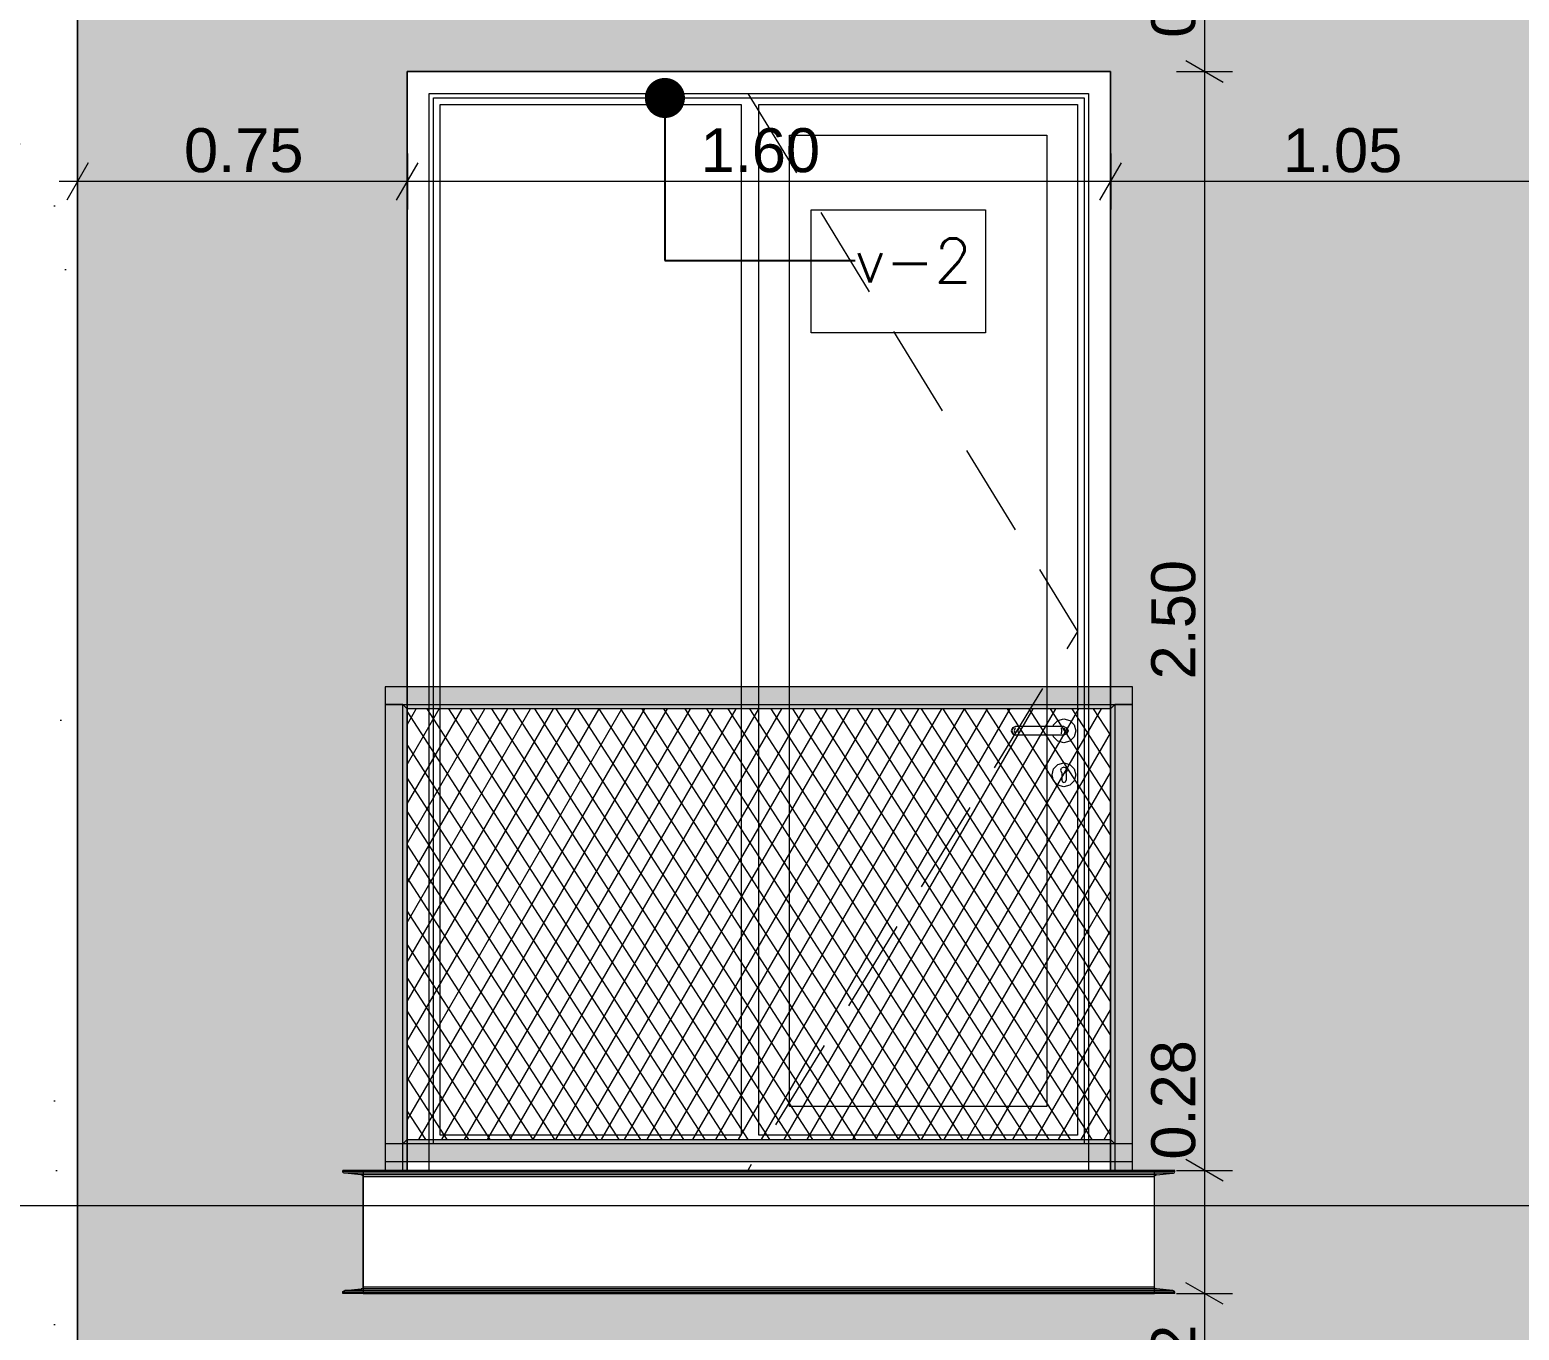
# Model space of a CAD drawing. Header units: millimetres. Extents: x 475616349 to 476941521, y 4620115302 to 4621446928.
# Drawn here: x 476746784 to 476750172, y 4620525657 to 4620528616 of the extents above; entities that cross this region are included whole.
import ezdxf

# ---------------------------------------------------------------- set-up
doc = ezdxf.new("R2010")
doc.units = ezdxf.units.MM
doc.header["$MEASUREMENT"] = 0
doc.linetypes.add('Hidden Line', pattern=[317.5, 211.666667, -105.833333])
for name, color, linetype, lineweight in [('2D Drafting - General_Pen_No__7_Pen_No__7', 7, 'Continuous', 0), ('New_2D Drafting - General_Pen_No__2_Pen_No__250', 7, 'Continuous', 0), ('New_2D Drafting - General_Pen_No__30_Pen_No__9_Pen_No__9_Pen_No__253', 252, 'Continuous', 0), ('New_2D Drafting - General_Pen_No__30_Pen_No__9_Pen_No__9_Pen_No__255', 255, 'Continuous', 0), ('New_2D Drafting - General_Pen_No__30_Pen_No__9_Pen_No__9_Pen_No__42', 250, 'Continuous', 0), ('New_2D Drafting - General_Pen_No__30_Pen_No__9_Pen_No__9_Pen_No__7', 7, 'Continuous', 0), ('New_2D Drafting - General_Pen_No__4', 7, 'Continuous', 0), ('New_2D Drafting - General_Pen_No__7', 7, 'Continuous', 0), ('New_Structural - Bearing_Pen_No__250', 7, 'Continuous', 0), ('New_zoma_Pen_No__4', 7, 'Continuous', 0), ('New_zoma_Pen_No__7', 7, 'Continuous', 0), ('Structural - Bearing_Pen_No__250', 7, 'Continuous', 0), ('zoma_Pen_No__5_Pen_No__142', 142, 'Continuous', 0)]:
    doc.layers.add(name, color=color, linetype=linetype, lineweight=lineweight)
doc.layers.add('New_zoma', color=7, linetype='Continuous')
doc.layers.add('zoma_Pen_No__5', color=7, linetype='Continuous')
doc.styles.add('GENERATED_STYLE_1', font='arial.ttf')
doc.dimstyles.new('GENERATED_STYLE__18', dxfattribs={"dimtxt": 100, "dimasz": 64.421331, "dimexe": 0.18, "dimexo": 3, "dimgap": 0.09, "dimtad": 1, "dimtih": 1, "dimtoh": 1, "dimlfac": 0.001, "dimzin": 0, "dimdsep": 46, "dimtxsty": 'GENERATED_STYLE_1', "dimblk": 'ARROWHEAD_2', "dimblk1": 'ARROWHEAD_2', "dimblk2": 'ARROWHEAD_2', "dimcen": 0.09, "dimclrd": 7, "dimclre": 7, "dimclrt": 7, "dimadec": 0, "dimazin": 0, "dimtfac": 1, "dimtdec": 4, "dimtmove": 0, "dimatfit": 3, "dimfxl": 1, "dimtolj": 1, "dimtzin": 0, "dimarcsym": 0})
doc.dimstyles.new('GENERATED_STYLE__19', dxfattribs={"dimtxt": 100, "dimasz": 64.421331, "dimexe": 0.18, "dimexo": 3, "dimgap": 0.09, "dimtad": 1, "dimlfac": 0.001, "dimzin": 0, "dimdsep": 46, "dimtxsty": 'GENERATED_STYLE_1', "dimblk": 'ARROWHEAD_2', "dimblk1": 'ARROWHEAD_2', "dimblk2": 'ARROWHEAD_2', "dimcen": 0.09, "dimclrd": 7, "dimclre": 7, "dimclrt": 7, "dimadec": 0, "dimazin": 0, "dimtfac": 1, "dimtdec": 4, "dimtmove": 0, "dimatfit": 3, "dimfxl": 1, "dimtolj": 1, "dimtzin": 0, "dimarcsym": 0})
doc.dimstyles.new('GENERATED_STYLE__48', dxfattribs={"dimtxt": 0.18, "dimasz": 182.4, "dimexe": 0.18, "dimexo": 0.0625, "dimgap": 0.09, "dimtad": 0, "dimtih": 1, "dimtoh": 1, "dimdec": 4, "dimzin": 0, "dimdsep": 46, "dimcen": 0.09, "dimadec": 0, "dimazin": 0, "dimtfac": 1, "dimtdec": 4, "dimtmove": 0, "dimatfit": 3, "dimldrblk": 'ARROWHEAD_11', "dimfxl": 1, "dimtolj": 1, "dimtzin": 0, "dimarcsym": 0})

# ---------------------------------------------------------------- blocks, each defined once
blk = doc.blocks.new('*D1026', base_point=(476577134.1, 4620325125.7))
at = {"layer": 'New_zoma_Pen_No__4', "color": 7, "linetype": 'Continuous', "lineweight": 0, "transparency": 16777216}
for p, q in [((476753556.4, 4620526059.3), (476753641.2, 4620526010.3)), ((476753662.4, 4620526034.8), (476753535.3, 4620526034.8)), ((476753598.8, 4620525306), (476753598.8, 4620526034.8)), ((476753662.4, 4620525306), (476753535.3, 4620525306)), ((476753556.4, 4620525330.5), (476753641.2, 4620525281.5))]:
    blk.add_line(p, q, dxfattribs=at)
at = {"layer": 'New_zoma_Pen_No__7', "color": 7, "lineweight": 0, "transparency": 16777216, "insert": (476753578.8, 4620525537.4), "char_height": 100, "attachment_point": 7, "rotation": 90, "style": 'GENERATED_STYLE_1'}
blk.add_mtext('\\A1;{\\pql;\\fArial|b0|i0|c0|p34;0.73}', dxfattribs=at)
blk = doc.blocks.new('ARROWHEAD_2')
at = {"color": 0, "linetype": 'Continuous', "lineweight": 0}
for p, q in [((-0.378, -0.655), (0.378, 0.655)), ((0, 0), (-1, 0))]:
    blk.add_line(p, q, dxfattribs=at)
blk = doc.blocks.new('*D1027', base_point=(476577134.1, 4620325125.7))
at = {"layer": 'New_zoma_Pen_No__4', "color": 7, "linetype": 'Continuous', "lineweight": 0, "transparency": 16777216}
for p, q in [((476753556.4, 4620528530.5), (476753641.2, 4620528481.5)), ((476753662.4, 4620528506), (476753535.3, 4620528506)), ((476753598.8, 4620526034.8), (476753598.8, 4620528506)), ((476753556.4, 4620526059.3), (476753641.2, 4620526010.3)), ((476753662.4, 4620526034.8), (476753535.3, 4620526034.8))]:
    blk.add_line(p, q, dxfattribs=at)
at = {"layer": 'New_zoma_Pen_No__7', "color": 7, "lineweight": 0, "transparency": 16777216, "insert": (476753578.8, 4620527137.4), "char_height": 100, "attachment_point": 7, "rotation": 90, "style": 'GENERATED_STYLE_1'}
blk.add_mtext('\\A1;{\\pql;\\fArial|b0|i0|c0|p34;2.47}', dxfattribs=at)
blk = doc.blocks.new('*D1028', base_point=(476577134.1, 4620325125.7))
at = {"layer": 'New_zoma_Pen_No__4', "color": 7, "linetype": 'Continuous', "lineweight": 0, "transparency": 16777216}
for p, q in [((476753662.4, 4620529234.8), (476753535.3, 4620529234.8)), ((476753556.4, 4620529259.3), (476753641.2, 4620529210.3)), ((476753598.8, 4620528506), (476753598.8, 4620529234.8)), ((476753556.4, 4620528530.5), (476753641.2, 4620528481.5)), ((476753662.4, 4620528506), (476753535.3, 4620528506))]:
    blk.add_line(p, q, dxfattribs=at)
at = {"layer": 'New_zoma_Pen_No__7', "color": 7, "lineweight": 0, "transparency": 16777216, "insert": (476753578.8, 4620528737.4), "char_height": 100, "attachment_point": 7, "rotation": 90, "style": 'GENERATED_STYLE_1'}
blk.add_mtext('\\A1;{\\pql;\\fArial|b0|i0|c0|p34;0.73}', dxfattribs=at)
blk = doc.blocks.new('*D1037', base_point=(476577134.1, 4620325125.7))
at = {"layer": 'New_zoma_Pen_No__4', "color": 7, "linetype": 'Continuous', "lineweight": 0, "transparency": 16777216}
for p, q in [((476749498.7, 4620529195.9), (476749413.9, 4620529244.8)), ((476749456.3, 4620529220.3), (476749456.3, 4620528940.3)), ((476749498.7, 4620528915.8), (476749413.9, 4620528964.8)), ((476749392.7, 4620528940.3), (476749519.9, 4620528940.3)), ((476749456.3, 4620528940.3), (476749456.3, 4620528520.3))]:
    blk.add_line(p, q, dxfattribs=at)
blk = doc.blocks.new('*D1038', base_point=(476577134.1, 4620325125.7))
at = {"layer": 'New_zoma_Pen_No__4', "color": 7, "linetype": 'Continuous', "lineweight": 0, "transparency": 16777216}
for p, q in [((476749498.7, 4620528915.8), (476749413.9, 4620528964.8)), ((476749456.3, 4620528940.3), (476749456.3, 4620528520.3)), ((476749498.7, 4620528495.8), (476749413.9, 4620528544.8)), ((476749392.7, 4620528520.3), (476749519.9, 4620528520.3)), ((476749456.3, 4620528520.3), (476749456.3, 4620526020.3))]:
    blk.add_line(p, q, dxfattribs=at)
at = {"layer": 'New_zoma_Pen_No__7', "color": 7, "lineweight": 0, "transparency": 16777216, "insert": (476749436.3, 4620528597.3), "char_height": 100, "attachment_point": 7, "rotation": 89.9998, "style": 'GENERATED_STYLE_1'}
blk.add_mtext('\\A1;{\\pql;\\fArial|b0|i0|c0|p34;0.42}', dxfattribs=at)
blk = doc.blocks.new('*D1039', base_point=(476577134.1, 4620325125.7))
at = {"layer": 'New_zoma_Pen_No__4', "color": 7, "linetype": 'Continuous', "lineweight": 0, "transparency": 16777216}
for p, q in [((476749498.7, 4620528495.8), (476749413.9, 4620528544.8)), ((476749392.7, 4620528520.3), (476749519.9, 4620528520.3)), ((476749456.3, 4620528520.3), (476749456.3, 4620526020.3)), ((476749392.7, 4620526020.3), (476749519.9, 4620526020.3)), ((476749498.7, 4620525995.8), (476749413.9, 4620526044.8))]:
    blk.add_line(p, q, dxfattribs=at)
at = {"layer": 'New_zoma_Pen_No__7', "color": 7, "lineweight": 0, "transparency": 16777216, "char_height": 100, "attachment_point": 7, "rotation": 89.9998, "style": 'GENERATED_STYLE_1'}
for s, insert in [('\\A1;{\\pql;\\fArial|b0|i0|c0|p34;2.50}', (476749436.3, 4620527137.3)), ('\\A1;{\\pql;\\fArial|b0|i0|c0|p34;0.28}', (476749436.3, 4620526044.8))]:
    blk.add_mtext(s, dxfattribs=dict(at, insert=insert))
blk = doc.blocks.new('*D1040', base_point=(476577134.1, 4620325125.7))
at = {"layer": 'New_zoma_Pen_No__4', "color": 7, "linetype": 'Continuous', "lineweight": 0, "transparency": 16777216}
for p, q in [((476749456.3, 4620528520.3), (476749456.3, 4620526020.3)), ((476749392.7, 4620526020.3), (476749519.9, 4620526020.3)), ((476749498.7, 4620525995.8), (476749413.9, 4620526044.8)), ((476749456.3, 4620526020.3), (476749456.3, 4620525740.3)), ((476749498.7, 4620525715.8), (476749413.9, 4620525764.8)), ((476749392.7, 4620525740.3), (476749519.9, 4620525740.3))]:
    blk.add_line(p, q, dxfattribs=at)
blk = doc.blocks.new('*D1041', base_point=(476577134.1, 4620325125.7))
at = {"layer": 'New_zoma_Pen_No__4', "color": 7, "linetype": 'Continuous', "lineweight": 0, "transparency": 16777216}
for p, q in [((476749456.3, 4620526020.3), (476749456.3, 4620525740.3)), ((476749498.7, 4620525715.8), (476749413.9, 4620525764.8)), ((476749392.7, 4620525740.3), (476749519.9, 4620525740.3)), ((476749456.3, 4620525740.3), (476749456.3, 4620525320.3)), ((476749498.7, 4620525295.8), (476749413.9, 4620525344.8)), ((476749392.7, 4620525320.3), (476749519.9, 4620525320.3))]:
    blk.add_line(p, q, dxfattribs=at)
at = {"layer": 'New_zoma_Pen_No__7', "color": 7, "lineweight": 0, "transparency": 16777216, "insert": (476749436.3, 4620525397.3), "char_height": 100, "attachment_point": 7, "rotation": 89.9998, "style": 'GENERATED_STYLE_1'}
blk.add_mtext('\\A1;{\\pql;\\fArial|b0|i0|c0|p34;0.42}', dxfattribs=at)
blk = doc.blocks.new('*D1042', base_point=(476577134.1, 4620325125.7))
at = {"layer": 'New_zoma_Pen_No__4', "color": 7, "linetype": 'Continuous', "lineweight": 0, "transparency": 16777216}
for p, q in [((476749456.3, 4620525740.3), (476749456.3, 4620525320.3)), ((476749498.7, 4620525295.8), (476749413.9, 4620525344.8)), ((476749392.7, 4620525320.3), (476749519.9, 4620525320.3)), ((476749456.3, 4620525320.3), (476749456.3, 4620522820.3)), ((476749498.7, 4620522795.8), (476749413.9, 4620522844.8)), ((476749392.7, 4620522820.3), (476749519.9, 4620522820.3)), ((476749456.3, 4620522820.3), (476749456.3, 4620522540.3))]:
    blk.add_line(p, q, dxfattribs=at)
at = {"layer": 'New_zoma_Pen_No__7', "color": 7, "lineweight": 0, "transparency": 16777216, "char_height": 100, "attachment_point": 7, "rotation": 89.9998, "style": 'GENERATED_STYLE_1'}
for s, insert in [('\\A1;{\\pql;\\fArial|b0|i0|c0|p34;2.50}', (476749436.3, 4620523937.3)), ('\\A1;{\\pql;\\fArial|b0|i0|c0|p34;0.28}', (476749436.3, 4620522844.8))]:
    blk.add_mtext(s, dxfattribs=dict(at, insert=insert))
blk = doc.blocks.new('*D1067', base_point=(476577134.1, 4620325125.7))
at = {"layer": 'New_zoma_Pen_No__4', "color": 7, "linetype": 'Continuous', "lineweight": 0, "transparency": 16777216}
for p, q in [((476749242.7, 4620528333.7), (476749242.7, 4620528206.6)), ((476750291.8, 4620528333.7), (476750291.8, 4620528206.6)), ((476749218.2, 4620528227.8), (476749267.2, 4620528312.5)), ((476750267.3, 4620528227.8), (476750316.2, 4620528312.5)), ((476749242.7, 4620528270.2), (476747642.7, 4620528270.2)), ((476750291.8, 4620528270.2), (476749242.7, 4620528270.2)), ((476750333.2, 4620528270.2), (476750291.8, 4620528270.2))]:
    blk.add_line(p, q, dxfattribs=at)
at = {"layer": 'New_zoma_Pen_No__7', "color": 7, "lineweight": 0, "transparency": 16777216, "insert": (476749634.2, 4620528290.2), "char_height": 100, "attachment_point": 7, "rotation": 0.0002, "style": 'GENERATED_STYLE_1'}
blk.add_mtext('\\A1;{\\pql;\\fArial|b0|i0|c0|p34;1.05}', dxfattribs=at)
blk = doc.blocks.new('*D1068', base_point=(476577134.1, 4620325125.7))
at = {"layer": 'New_zoma_Pen_No__4', "color": 7, "linetype": 'Continuous', "lineweight": 0, "transparency": 16777216}
for p, q in [((476747642.7, 4620528333.7), (476747642.7, 4620528206.6)), ((476747618.2, 4620528227.8), (476747667.2, 4620528312.5)), ((476749218.2, 4620528227.8), (476749267.2, 4620528312.5)), ((476747642.7, 4620528270.2), (476746892.4, 4620528270.2)), ((476749242.7, 4620528270.2), (476747642.7, 4620528270.2))]:
    blk.add_line(p, q, dxfattribs=at)
at = {"layer": 'New_zoma_Pen_No__7', "color": 7, "lineweight": 0, "transparency": 16777216, "insert": (476748309.7, 4620528290.2), "char_height": 100, "attachment_point": 7, "rotation": 0.0002, "style": 'GENERATED_STYLE_1'}
blk.add_mtext('\\A1;{\\pql;\\fArial|b0|i0|c0|p34;1.60}', dxfattribs=at)
blk = doc.blocks.new('*D1069', base_point=(476577134.1, 4620325125.7))
at = {"layer": 'New_zoma_Pen_No__4', "color": 7, "linetype": 'Continuous', "lineweight": 0, "transparency": 16777216}
for p, q in [((476746892.4, 4620528333.7), (476746892.4, 4620528206.6)), ((476746916.9, 4620528312.5), (476746867.9, 4620528227.8)), ((476747618.2, 4620528227.8), (476747667.2, 4620528312.5)), ((476746892.4, 4620528270.1), (476746850.9, 4620528270.1)), ((476747642.7, 4620528270.2), (476746892.4, 4620528270.1))]:
    blk.add_line(p, q, dxfattribs=at)
at = {"layer": 'New_zoma_Pen_No__7', "color": 7, "lineweight": 0, "transparency": 16777216, "insert": (476747134.5, 4620528290.2), "char_height": 100, "attachment_point": 7, "rotation": 0.0002, "style": 'GENERATED_STYLE_1'}
blk.add_mtext('\\A1;{\\pql;\\fArial|b0|i0|c0|p34;0.75}', dxfattribs=at)
blk = doc.blocks.new('*D1072', base_point=(476577134.1, 4620325125.7))
at = {"layer": 'New_zoma_Pen_No__4', "color": 7, "linetype": 'Continuous', "lineweight": 0, "transparency": 16777216}
for p, q in [((476746916.9, 4620525112.5), (476746867.9, 4620525027.8)), ((476746892.4, 4620525133.7), (476746892.4, 4620525006.6)), ((476747618.2, 4620525027.8), (476747667.2, 4620525112.5)), ((476746892.4, 4620525070.1), (476746850.9, 4620525070.1)), ((476747642.7, 4620525070.2), (476746892.4, 4620525070.1))]:
    blk.add_line(p, q, dxfattribs=at)
at = {"layer": 'New_zoma_Pen_No__7', "color": 7, "lineweight": 0, "transparency": 16777216, "insert": (476747134.5, 4620525090.2), "char_height": 100, "attachment_point": 7, "rotation": 0.0002, "style": 'GENERATED_STYLE_1'}
blk.add_mtext('\\A1;{\\pql;\\fArial|b0|i0|c0|p34;0.75}', dxfattribs=at)
blk = doc.blocks.new('ARROWHEAD_11')
at = {"color": 0, "linetype": 'Continuous', "lineweight": 0}
blk.add_line((0, 0), (-1, 0), dxfattribs=at)
at = {"color": 0, "linetype": 'Continuous', "lineweight": 0, "const_width": 0.25, "flags": 128}
blk.add_lwpolyline([(-0.125, 0, 1), (0.125, 0, 1)], format="xyb", close=True, dxfattribs=at)
blk = doc.blocks.new('Line_63', base_point=(476744107.4, 4620525940.2))
at = {"layer": 'zoma_Pen_No__5_Pen_No__142', "color": 142, "linetype": 'Continuous', "lineweight": 0}
blk.add_line((476744207.4, 4620525940.2), (476762940.3, 4620525940.2), dxfattribs=at)

msp = doc.modelspace()

# ---------------------------------------------------------------- hatches: boundary and pattern name
at = {"layer": 'New_2D Drafting - General_Pen_No__30_Pen_No__9_Pen_No__9_Pen_No__253', "linetype": 'Continuous', "lineweight": 0}
h = msp.add_hatch(dxfattribs=at)
h.set_pattern_fill('BRICK___RUNNING_BOND', color=252, style=0, pattern_type=2)
h.set_pattern_definition([(0, (476577134.07, 4620325125.74), (0, 66.64), []), (90, (476577134.07, 4620325125.74), (-244.8, 0), [66.64, -66.64]), (90, (476577256.47, 4620325192.38), (-244.8, 0), [66.64, -66.64])])
h.paths.add_polyline_path([(476753862.236, 4620532819.956), (476746892.282, 4620532819.956), (476746892.282, 4620522120.412), (476747141.668, 4620522120.412), (476748741.668, 4620522120.412), (476750291.885, 4620522120.412), (476750291.885, 4620531720.38), (476750291.885, 4620532420.374), (476753391.756, 4620532420.374), (476753862.226, 4620532420.374)])
h.paths.add_polyline_path([(476747542.151, 4620522820.412), (476747542.151, 4620522540.412), (476749342.151, 4620522540.412), (476749342.151, 4620522820.412), (476749242.045, 4620522820.412), (476749242.045, 4620525320.412), (476747642.045, 4620525320.412), (476747642.045, 4620522820.412)], flags=0)
h.paths.add_polyline_path([(476747542.151, 4620526020.412), (476747542.151, 4620525740.412), (476749342.151, 4620525740.412), (476749342.151, 4620526020.412), (476749242.032, 4620526020.412), (476749242.032, 4620528520.412), (476747642.032, 4620528520.412), (476747642.032, 4620526020.412)], flags=0)
h.paths.add_polyline_path([(476749342.151, 4620528940.412), (476749342.151, 4620529220.412), (476749242.032, 4620529220.412), (476749242.032, 4620531720.412), (476747642.032, 4620531720.412), (476747642.032, 4620529220.412), (476747542.151, 4620529220.412), (476747542.151, 4620528940.412)], flags=0)
at = {"layer": 'New_2D Drafting - General_Pen_No__30_Pen_No__9_Pen_No__9_Pen_No__255', "linetype": 'Continuous', "lineweight": 0}
for points in [[(476747592.151, 4620527120.413), (476747592.151, 4620527080.413), (476749292.151, 4620527080.413), (476749292.151, 4620527120.413)], [(476747592.151, 4620526020.412), (476747632.157, 4620526020.412), (476747632.157, 4620527080.413), (476747592.151, 4620527080.413)], [(476747642.157, 4620526090.412), (476747632.157, 4620526080.412), (476747632.157, 4620527080.413), (476747642.157, 4620527070.413)], [(476747642.157, 4620527070.413), (476747632.157, 4620527080.413), (476749252.144, 4620527080.413), (476749242.144, 4620527070.413)], [(476749252.144, 4620526080.412), (476749242.144, 4620526090.412), (476749242.144, 4620527070.413), (476749252.144, 4620527080.413)], [(476749252.144, 4620526020.412), (476749292.151, 4620526020.412), (476749292.151, 4620527080.413), (476749252.144, 4620527080.413)], [(476747632.157, 4620526080.412), (476747642.157, 4620526090.412), (476749242.144, 4620526090.412), (476749252.144, 4620526080.412)], [(476747592.151, 4620526080.412), (476747592.151, 4620526040.412), (476749292.151, 4620526040.412), (476749292.151, 4620526080.412)]]:
    msp.add_hatch(color=255, dxfattribs=at).paths.add_polyline_path(points)
at = {"layer": 'New_2D Drafting - General_Pen_No__30_Pen_No__9_Pen_No__9_Pen_No__42', "linetype": 'Continuous', "lineweight": 0}
h = msp.add_hatch(dxfattribs=at)
h.set_pattern_fill('CUT_STONE', color=250, style=0, pattern_type=2)
h.set_pattern_definition([(45, (476577134.07, 4620325925.74), (-254.55844, 254.55844), [0, -240, 0, -360]), (110, (476577934.07, 4620325925.74), (338.28934, 123.12725), [0, -176, 0, -304])])
h.paths.add_polyline_path([(476739592.231, 4620519620.364), (476739992.231, 4620519620.364), (476739992.231, 4620522120.362), (476741642.377, 4620522120.362), (476741642.377, 4620519620.363), (476744842.645, 4620519620.363), (476744842.645, 4620522120.362), (476746342.231, 4620522120.362), (476746342.231, 4620519620.364), (476746892.282, 4620519620.364), (476746892.282, 4620522120.362), (476746892.282, 4620532819.956), (476739592.231, 4620532819.956)])
h.paths.add_polyline_path([(476741642.238, 4620522820.363), (476741642.238, 4620525320.364), (476740142.238, 4620525320.364), (476740142.238, 4620522820.363)], flags=0)
h.paths.add_polyline_path([(476741642.238, 4620529220.363), (476741642.238, 4620531720.363), (476740142.238, 4620531720.363), (476740142.238, 4620529220.363)], flags=0)
h.paths.add_polyline_path([(476741642.238, 4620526020.363), (476741642.238, 4620528520.364), (476740142.238, 4620528520.364), (476740142.238, 4620526020.363)], flags=0)
h.paths.add_polyline_path([(476746342.225, 4620529220.363), (476746342.225, 4620531720.363), (476744842.225, 4620531720.363), (476744842.225, 4620529220.363)], flags=0)
h.paths.add_polyline_path([(476746342.225, 4620526020.363), (476746342.225, 4620528520.364), (476744842.225, 4620528520.364), (476744842.225, 4620526020.363)], flags=0)
h.paths.add_polyline_path([(476744842.225, 4620525320.364), (476744842.225, 4620522820.363), (476746342.225, 4620522820.363), (476746342.225, 4620525320.364)], flags=0)
at = {"layer": 'New_2D Drafting - General_Pen_No__7', "linetype": 'Continuous', "lineweight": 0}
h = msp.add_hatch(dxfattribs=at)
h.set_pattern_fill('BATT_INSULATION', style=0, pattern_type=2)
h.set_pattern_definition([(60, (476577134.07, 4620325125.74), (-38.971143, 22.5), []), (122.833095, (476577134.07, 4620325125.74), (36.8060797, 18.75), [])])
h.paths.add_polyline_path([(476749242.144, 4620527070.413), (476747642.157, 4620527070.413), (476747642.157, 4620526090.412), (476749242.144, 4620526090.412)])

# ---------------------------------------------------------------- linework, layer by layer
at = {"layer": '2D Drafting - General_Pen_No__7_Pen_No__7', "color": 7, "linetype": 'Continuous', "lineweight": 0, "flags": 128}
for points in [[(476749237.92, 4620526020.412), (476747642.037, 4620526020.417), (476747642.045, 4620528520.417), (476749242.045, 4620528520.412)], [(476749242.045, 4620528520.412), (476749242.037, 4620526020.412), (476749237.92, 4620526020.412)]]:
    msp.add_lwpolyline(points, dxfattribs=at)
for points in [[(476747692.045, 4620528470.416), (476749192.045, 4620528470.411), (476749192.037, 4620526020.412), (476747692.037, 4620526020.419)], [(476747702.045, 4620528460.416), (476749182.045, 4620528460.411), (476749182.037, 4620526080.413), (476747702.037, 4620526080.419)], [(476747717.045, 4620528445.416), (476748402.045, 4620528445.414), (476748402.037, 4620526100.416), (476747717.037, 4620526100.419)], [(476748442.041, 4620528445.414), (476749167.045, 4620528445.411), (476749167.037, 4620526100.414), (476748442.037, 4620526100.416)], [(476748512.045, 4620528375.413), (476749097.045, 4620528375.411), (476749097.037, 4620526165.414), (476748512.037, 4620526165.416)]]:
    msp.add_lwpolyline(points, close=True, dxfattribs=at)
at = {"layer": '2D Drafting - General_Pen_No__7_Pen_No__7', "color": 7, "linetype": 'Hidden Line', "lineweight": 0, "flags": 128}
msp.add_lwpolyline([(476748417.045, 4620528470.414), (476749167.041, 4620527246.288), (476748417.814, 4620526021.699)], dxfattribs=at)
at = {"layer": 'New_2D Drafting - General_Pen_No__2_Pen_No__250', "color": 7, "linetype": 'Continuous', "lineweight": 0, "flags": 128}
msp.add_lwpolyline([(476748561.136, 4620528206.046), (476748958.137, 4620528206.046), (476748958.137, 4620527926.358), (476748561.136, 4620527926.358)], close=True, dxfattribs=at)
at = {"layer": 'New_2D Drafting - General_Pen_No__30_Pen_No__9_Pen_No__9_Pen_No__7', "color": 7, "linetype": 'Continuous', "lineweight": 0, "flags": 128}
for points in [[(476739592.231, 4620519620.364), (476739992.231, 4620519620.364), (476739992.231, 4620522120.362), (476741642.377, 4620522120.362), (476741642.377, 4620519620.363), (476744842.645, 4620519620.363), (476744842.645, 4620522120.362), (476746342.231, 4620522120.362), (476746342.231, 4620519620.364), (476746892.282, 4620519620.364), (476746892.282, 4620522120.362), (476746892.282, 4620532819.956), (476739592.231, 4620532819.956)], [(476753862.236, 4620532819.956), (476746892.282, 4620532819.956), (476746892.282, 4620522120.412), (476747141.668, 4620522120.412), (476748741.668, 4620522120.412), (476750291.885, 4620522120.412), (476750291.885, 4620531720.38), (476750291.885, 4620532420.374), (476753391.756, 4620532420.374), (476753862.226, 4620532420.374)], [(476747542.151, 4620526020.412), (476747542.151, 4620525740.412), (476749342.151, 4620525740.412), (476749342.151, 4620526020.412), (476749242.032, 4620526020.412), (476749242.032, 4620528520.412), (476747642.032, 4620528520.412), (476747642.032, 4620526020.412)], [(476747592.151, 4620527120.413), (476747592.151, 4620527080.413), (476749292.151, 4620527080.413), (476749292.151, 4620527120.413)], [(476747592.151, 4620526020.412), (476747632.157, 4620526020.412), (476747632.157, 4620527080.413), (476747592.151, 4620527080.413)], [(476747642.157, 4620526090.412), (476747632.157, 4620526080.412), (476747632.157, 4620527080.413), (476747642.157, 4620527070.413)], [(476747642.157, 4620527070.413), (476747632.157, 4620527080.413), (476749252.144, 4620527080.413), (476749242.144, 4620527070.413)], [(476749252.144, 4620526080.412), (476749242.144, 4620526090.412), (476749242.144, 4620527070.413), (476749252.144, 4620527080.413)], [(476749252.144, 4620526020.412), (476749292.151, 4620526020.412), (476749292.151, 4620527080.413), (476749252.144, 4620527080.413)], [(476747632.157, 4620526080.412), (476747642.157, 4620526090.412), (476749242.144, 4620526090.412), (476749252.144, 4620526080.412)], [(476747592.151, 4620526080.412), (476747592.151, 4620526040.412), (476749292.151, 4620526040.412), (476749292.151, 4620526080.412)]]:
    msp.add_lwpolyline(points, close=True, dxfattribs=at)
at = {"layer": 'New_2D Drafting - General_Pen_No__4', "color": 7, "linetype": 'Continuous', "lineweight": 0, "flags": 128}
msp.add_lwpolyline([(476749242.144, 4620527070.413), (476747642.157, 4620527070.413), (476747642.157, 4620526090.412), (476749242.144, 4620526090.412)], close=True, dxfattribs=at)
at = {"layer": 'New_Structural - Bearing_Pen_No__250', "color": 7, "linetype": 'Continuous', "lineweight": 0}
for p, q in [((476749111.829, 4620527030.412), (476749112.767, 4620527033.912)), ((476749112.767, 4620527033.912), (476749122.65, 4620527043.795)), ((476749122.65, 4620527043.795), (476749136.15, 4620527047.412)), ((476749136.15, 4620527047.412), (476749149.65, 4620527043.795)), ((476749149.65, 4620527043.795), (476749159.533, 4620527033.912)), ((476749159.533, 4620527033.912), (476749163.15, 4620527020.412)), ((476749019.079, 4620527027.484), (476749016.15, 4620527020.413)), ((476749016.15, 4620527020.413), (476749019.079, 4620527013.342)), ((476749020.631, 4620527027.484), (476749017.872, 4620527020.413)), ((476749017.872, 4620527020.413), (476749020.631, 4620527013.342)), ((476749026.15, 4620527030.413), (476749019.079, 4620527027.484)), ((476749019.079, 4620527013.342), (476749026.15, 4620527010.413)), ((476749025.445, 4620527027.484), (476749023.334, 4620527020.413)), ((476749023.334, 4620527020.413), (476749025.445, 4620527013.342)), ((476749027.292, 4620527030.413), (476749026.15, 4620527030.413)), ((476749027.292, 4620527010.413), (476749026.15, 4620527010.413)), ((476749030.543, 4620527030.413), (476749027.292, 4620527030.413)), ((476749030.543, 4620527010.413), (476749027.292, 4620527010.413)), ((476749035.41, 4620527030.413), (476749030.543, 4620527030.413)), ((476749035.41, 4620527010.413), (476749030.543, 4620527010.413)), ((476749032.651, 4620527027.484), (476749031.508, 4620527020.413)), ((476749031.508, 4620527020.413), (476749032.651, 4620527013.342)), ((476749041.15, 4620527030.413), (476749035.41, 4620527030.413)), ((476749041.15, 4620527010.413), (476749035.41, 4620527010.413)), ((476749121.15, 4620527030.412), (476749041.15, 4620527030.413)), ((476749121.15, 4620527010.412), (476749041.15, 4620527010.413)), ((476749112.767, 4620527006.912), (476749111.829, 4620527010.412)), ((476749122.65, 4620526997.03), (476749112.767, 4620527006.912)), ((476749126.89, 4620527030.412), (476749121.15, 4620527030.412)), ((476749126.89, 4620527010.412), (476749121.15, 4620527010.412)), ((476749131.756, 4620527030.412), (476749126.89, 4620527030.412)), ((476749131.756, 4620527010.412), (476749126.89, 4620527010.412)), ((476749129.649, 4620527027.483), (476749130.792, 4620527020.412)), ((476749130.792, 4620527020.412), (476749129.649, 4620527013.341)), ((476749135.008, 4620527030.412), (476749131.756, 4620527030.412)), ((476749135.008, 4620527010.412), (476749131.756, 4620527010.412)), ((476749136.15, 4620527030.412), (476749135.008, 4620527030.412)), ((476749136.15, 4620527010.412), (476749135.008, 4620527010.412)), ((476749136.15, 4620527030.412), (476749143.221, 4620527027.483)), ((476749143.221, 4620527013.341), (476749136.15, 4620527010.412)), ((476749136.854, 4620527027.483), (476749138.966, 4620527020.412)), ((476749138.966, 4620527020.412), (476749136.854, 4620527013.341)), ((476749141.669, 4620527027.483), (476749144.428, 4620527020.412)), ((476749144.428, 4620527020.412), (476749141.669, 4620527013.341)), ((476749143.221, 4620527027.483), (476749146.15, 4620527020.412)), ((476749146.15, 4620527020.412), (476749143.221, 4620527013.341)), ((476749159.532, 4620527006.912), (476749149.65, 4620526997.03)), ((476749163.15, 4620527020.412), (476749159.532, 4620527006.912)), ((476749136.15, 4620526993.412), (476749122.65, 4620526997.03)), ((476749149.65, 4620526997.03), (476749136.15, 4620526993.412)), ((476749109.149, 4620526920.412), (476749112.767, 4620526933.912)), ((476749112.767, 4620526933.912), (476749122.65, 4620526943.795)), ((476749122.65, 4620526943.795), (476749136.15, 4620526947.412)), ((476749129.429, 4620526932.052), (476749128.682, 4620526930.105)), ((476749128.682, 4620526930.105), (476749131.149, 4620526924.812)), ((476749129.429, 4620526932.052), (476749130.774, 4620526935.556)), ((476749136.15, 4620526937.838), (476749130.774, 4620526935.556)), ((476749136.15, 4620526947.412), (476749149.65, 4620526943.795)), ((476749141.525, 4620526935.556), (476749136.15, 4620526937.838)), ((476749141.149, 4620526924.812), (476749143.617, 4620526930.104)), ((476749142.87, 4620526932.052), (476749141.525, 4620526935.556)), ((476749142.87, 4620526932.052), (476749143.617, 4620526930.104)), ((476749149.65, 4620526943.795), (476749159.532, 4620526933.912)), ((476749159.532, 4620526933.912), (476749163.149, 4620526920.412)), ((476749112.767, 4620526906.912), (476749109.149, 4620526920.412)), ((476749122.649, 4620526897.03), (476749112.767, 4620526906.912)), ((476749136.149, 4620526893.412), (476749122.649, 4620526897.03)), ((476749131.149, 4620526924.812), (476749131.149, 4620526923.299)), ((476749131.149, 4620526923.299), (476749131.149, 4620526920.412)), ((476749131.149, 4620526920.412), (476749131.149, 4620526917.526)), ((476749131.149, 4620526917.526), (476749131.149, 4620526911.752)), ((476749131.149, 4620526911.752), (476749131.149, 4620526907.912)), ((476749131.149, 4620526907.912), (476749132.614, 4620526904.377)), ((476749132.614, 4620526904.377), (476749136.149, 4620526902.912)), ((476749136.149, 4620526902.912), (476749139.685, 4620526904.377)), ((476749149.649, 4620526897.03), (476749136.149, 4620526893.412)), ((476749139.685, 4620526904.377), (476749141.149, 4620526907.912)), ((476749141.149, 4620526923.299), (476749141.149, 4620526924.812)), ((476749141.149, 4620526923.299), (476749141.149, 4620526920.412)), ((476749141.149, 4620526920.412), (476749141.149, 4620526917.525)), ((476749141.149, 4620526917.525), (476749141.149, 4620526911.752)), ((476749141.149, 4620526911.752), (476749141.149, 4620526907.912)), ((476749159.532, 4620526906.912), (476749149.649, 4620526897.03)), ((476749163.149, 4620526920.412), (476749159.532, 4620526906.912))]:
    msp.add_line(p, q, dxfattribs=at)
at = {"layer": 'Structural - Bearing_Pen_No__250', "color": 7, "linetype": 'Continuous', "lineweight": 0}
for p, q in [((476747495.825, 4620526017.917), (476747495.825, 4620526020.412)), ((476749388.477, 4620526020.412), (476747495.825, 4620526020.412)), ((476747496.224, 4620526016.386), (476747495.825, 4620526017.917)), ((476749388.477, 4620526017.917), (476747495.825, 4620526017.917)), ((476747497.362, 4620526015.088), (476747496.224, 4620526016.386)), ((476747499.065, 4620526014.221), (476747497.362, 4620526015.088)), ((476749385.236, 4620526014.221), (476749386.939, 4620526015.088)), ((476749386.939, 4620526015.088), (476749388.077, 4620526016.386)), ((476749388.077, 4620526016.386), (476749388.477, 4620526017.917)), ((476749388.477, 4620526017.917), (476749388.477, 4620526020.412)), ((476747500.287, 4620526013.962), (476747499.065, 4620526014.221)), ((476747537.688, 4620526009.972), (476747500.287, 4620526013.962)), ((476749384.014, 4620526013.962), (476747500.287, 4620526013.962)), ((476747538.91, 4620526009.712), (476747537.688, 4620526009.972)), ((476749346.613, 4620526009.972), (476747537.688, 4620526009.972)), ((476747540.613, 4620526008.845), (476747538.91, 4620526009.712)), ((476747541.751, 4620526007.548), (476747540.613, 4620526008.845)), ((476747542.151, 4620526006.017), (476747541.751, 4620526007.548)), ((476749342.151, 4620526006.017), (476747542.151, 4620526006.017)), ((476747542.151, 4620525754.807), (476747542.151, 4620526006.017)), ((476749342.151, 4620526006.017), (476749342.551, 4620526007.548)), ((476749342.151, 4620525754.807), (476749342.151, 4620526006.017)), ((476749342.551, 4620526007.548), (476749343.688, 4620526008.845)), ((476749343.688, 4620526008.845), (476749345.391, 4620526009.712)), ((476749345.391, 4620526009.712), (476749346.613, 4620526009.972)), ((476749346.613, 4620526009.972), (476749384.014, 4620526013.962)), ((476749384.014, 4620526013.962), (476749385.236, 4620526014.221)), ((476747495.825, 4620525742.907), (476747496.224, 4620525744.438)), ((476747496.224, 4620525744.438), (476747497.362, 4620525745.735)), ((476747497.362, 4620525745.735), (476747499.065, 4620525746.602)), ((476747499.065, 4620525746.602), (476747500.287, 4620525746.862)), ((476747500.287, 4620525746.862), (476747537.688, 4620525750.852)), ((476749384.014, 4620525746.862), (476747500.287, 4620525746.862)), ((476747537.688, 4620525750.852), (476747538.91, 4620525751.111)), ((476749346.613, 4620525750.852), (476747537.688, 4620525750.852)), ((476747538.91, 4620525751.111), (476747540.613, 4620525751.978)), ((476747540.613, 4620525751.978), (476747541.751, 4620525753.276)), ((476747541.751, 4620525753.276), (476747542.151, 4620525754.807)), ((476749342.167, 4620525754.807), (476747542.151, 4620525754.807)), ((476749342.551, 4620525753.276), (476749342.151, 4620525754.807)), ((476749343.688, 4620525751.978), (476749342.551, 4620525753.276)), ((476749345.391, 4620525751.111), (476749343.688, 4620525751.978)), ((476749346.613, 4620525750.852), (476749345.391, 4620525751.111)), ((476749384.014, 4620525746.862), (476749346.613, 4620525750.852)), ((476749385.236, 4620525746.602), (476749384.014, 4620525746.862)), ((476749386.939, 4620525745.735), (476749385.236, 4620525746.602)), ((476749388.077, 4620525744.438), (476749386.939, 4620525745.735)), ((476749388.477, 4620525742.907), (476749388.077, 4620525744.438)), ((476747495.825, 4620525740.412), (476747495.825, 4620525742.907)), ((476749388.477, 4620525742.907), (476747495.825, 4620525742.907)), ((476749388.477, 4620525740.412), (476747495.825, 4620525740.412)), ((476749388.477, 4620525740.412), (476749388.477, 4620525742.907))]:
    msp.add_line(p, q, dxfattribs=at)

# ---------------------------------------------------------------- block references
at = {"layer": 'zoma_Pen_No__5', "color": 142, "linetype": 'Continuous', "lineweight": 0}
msp.add_blockref('Line_63', (476744107.437, 4620525940.19), dxfattribs=at)

# ---------------------------------------------------------------- texts
at = {"layer": 'New_2D Drafting - General_Pen_No__2_Pen_No__250', "color": 7, "linetype": 'Continuous', "lineweight": 0, "insert": (476748661.136, 4620528090.49), "char_height": 100, "attachment_point": 4}
msp.add_mtext('\\A1;{\\pql;\\Ftxt.shx;v-\\Ftxt.shx;2}', dxfattribs=at)

# ---------------------------------------------------------------- dimensions: what is measured, and where the dimension line sits
at = {"layer": 'New_zoma', "color": 7, "linetype": 'Continuous', "lineweight": 0}
for base, p1, p2, angle, dimstyle, picture, middle, turn in [((476746892.39, 4620528270.15), (476747642.709, 4620528520.423), (476746892.386, 4620529619.956), 180.000197, 'GENERATED_STYLE__18', '*D1069', (476747264.403, 4620528340.151), 0.000197), ((476749456.321, 4620528940.298), (476716442.413, 4620529220.436), (476716442.413, 4620528940.412), 269.999803, 'GENERATED_STYLE__19', '*D1037', (476749386.323, 4620529374.702), 89.999803), ((476753598.826, 4620529234.801), (476711922.432, 4620528506.017), (476711922.621, 4620529234.801), 90, 'GENERATED_STYLE__19', '*D1028', (476753528.826, 4620528867.263), 90), ((476749456.32, 4620528520.304), (476716442.413, 4620528940.412), (476716541.379, 4620528520.418), 269.999803, 'GENERATED_STYLE__19', '*D1038', (476749386.32, 4620528727.155), 89.999803), ((476753598.826, 4620528506.017), (476711922.448, 4620526034.801), (476711922.432, 4620528506.017), 90, 'GENERATED_STYLE__19', '*D1027', (476753528.826, 4620527267.263), 90), ((476749456.311, 4620526020.298), (476716541.379, 4620528520.418), (476716442.413, 4620526020.412), 269.999803, 'GENERATED_STYLE__19', '*D1039', (476749386.315, 4620527267.155), 89.999803), ((476749456.31, 4620525740.298), (476716442.413, 4620526020.412), (476716442.413, 4620525740.412), 269.999803, 'GENERATED_STYLE__19', '*D1040', (476749386.312, 4620526174.678), 89.999803), ((476747642.709, 4620528270.153), (476749242.709, 4620528520.418), (476747642.709, 4620528520.423), 180.000197, 'GENERATED_STYLE__18', '*D1068', (476748439.563, 4620528340.155), 0.000197), ((476749242.709, 4620528270.158), (476750291.774, 4620528270.042), (476749242.709, 4620528520.418), 180.000197, 'GENERATED_STYLE__18', '*D1067', (476749764.095, 4620528340.16), 0.000197), ((476746892.39, 4620525070.15), (476747642.709, 4620525320.423), (476746892.386, 4620526419.956), 180.000197, 'GENERATED_STYLE__18', '*D1072', (476747264.403, 4620525140.151), 0.000197), ((476753598.826, 4620526034.801), (476712185.261, 4620525306.017), (476711922.448, 4620526034.801), 90, 'GENERATED_STYLE__19', '*D1026', (476753528.826, 4620525667.263), 90), ((476749456.309, 4620525320.304), (476716442.413, 4620525740.412), (476716541.379, 4620525320.418), 269.999803, 'GENERATED_STYLE__19', '*D1041', (476749386.309, 4620525527.155), 89.999803), ((476749456.3, 4620522820.305), (476716541.379, 4620525320.418), (476716591.387, 4620522820.418), 269.999803, 'GENERATED_STYLE__19', '*D1042', (476749386.304, 4620524067.158), 89.999803)]:
    dim = msp.add_linear_dim(base=base, p1=p1, p2=p2, angle=angle, dimstyle=dimstyle, dxfattribs=at)
    dim.commit()
    dim.dimension.update_dxf_attribs({"geometry": picture, "text_midpoint": middle, "dimtype": 160, "text_rotation": turn})

# ---------------------------------------------------------------- leaders
at = {"layer": 'New_2D Drafting - General_Pen_No__2_Pen_No__250', "color": 7, "linetype": 'Continuous', "lineweight": 0, "annotation_type": 0, "has_hookline": 1, "hookline_direction": 0, "text_width": 266.667}
msp.add_leader([(476748228.485, 4620528460.414), (476748228.485, 4620528090.49), (476748661.046, 4620528090.49)], dimstyle='GENERATED_STYLE__48', dxfattribs=at)

doc.saveas('drawing.dxf')
